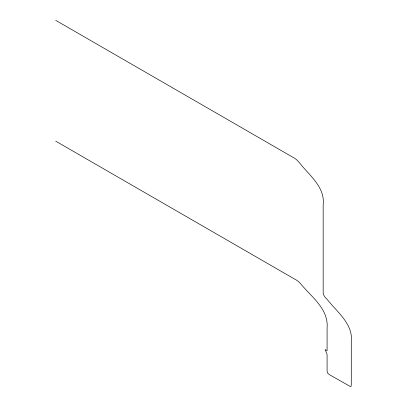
<?xml version="1.0" encoding="UTF-8"?>
<svg xmlns="http://www.w3.org/2000/svg" width="407" height="407" viewBox="0 0 407 407"><rect width="100%" height="100%" fill="white"/><g stroke="black" fill="none" stroke-linecap="round" stroke-linejoin="round"><path stroke-width="0.61" d="M55.723 20.35L293.549 157.657C296.291 158.949 298.194 161.355 300.127 163.594C309.819 175.758 325.295 187.51 323.163 204.955L323.163 291.788C322.726 295.167 325.341 297.532 327.432 299.735C337.276 312.245 353.398 324.109 351.277 341.997L351.277 384.544L351.139 386.182L350.569 386.65L329.467 374.705L327.381 372.873L327.086 370.579L327.086 354.456L325.122 349.547L327.086 350.681L327.086 328.027C328.78 309.127 311.589 297.013 300.89 284.066C299.272 282.107 297.329 280.454 295.044 279.329L55.723 141.158"/></g></svg>
